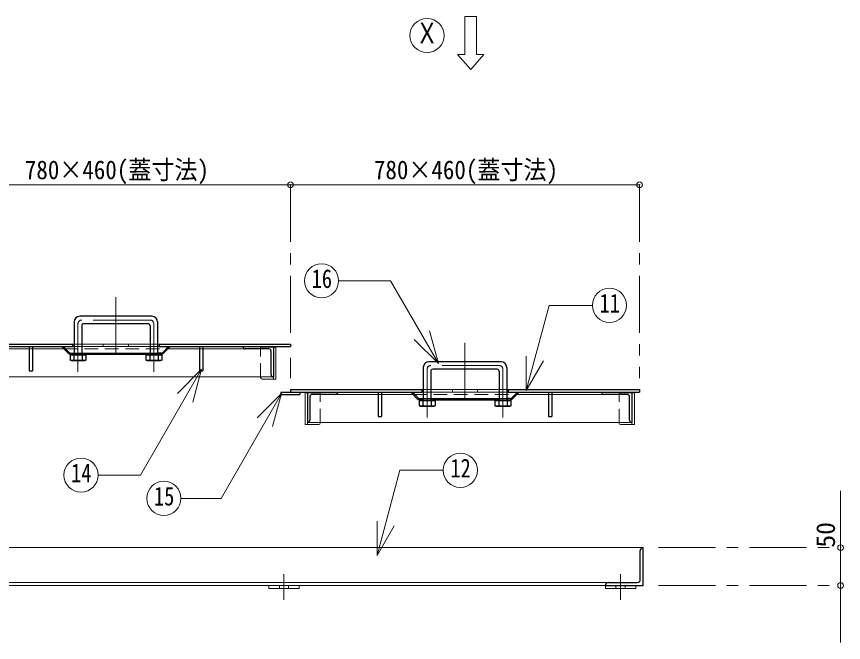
# Model space of a CAD drawing. Units: millimetres at full size, sheet at 1:15; details may follow other scales. Extents: x -3137 to 2938, y -2236 to 1979.
# Drawn here: x -1806 to -716, y -321 to 504 of the extents above; entities that cross this region are included whole.
import ezdxf
from ezdxf.enums import TextEntityAlignment as Align

# ---------------------------------------------------------------- set-up
doc = ezdxf.new("R2010")
doc.units = ezdxf.units.MM
doc.header["$LTSCALE"] = 15
doc.header["$PDMODE"] = 32
doc.header["$PDSIZE"] = 7.5
doc.linetypes.add('CHAIN1', pattern=[8, 5, -1, 1, -1])
doc.linetypes.add('DASHED1', pattern=[1.8, 1.2, -0.6])
doc.layers.add('0-0_ﾚｲﾔ1', color=4, linetype='Continuous', lineweight=9)
doc.styles.add('ＭＳ ゴシック', font='')
doc.styles.get('ＭＳ ゴシック').set_extended_font_data('MS Gothic')

msp = doc.modelspace()

# ---------------------------------------------------------------- linework, layer by layer
at = {"layer": '0-0_ﾚｲﾔ1', "color": 7, "lineweight": 18}
for p, q in [((-1199.86, 504.43), (-1214.86, 504.43)), ((-1214.86, 454.43), (-1214.86, 504.43)), ((-1199.86, 454.43), (-1199.86, 504.43)), ((-1207.36, 434.43), (-1224.86, 454.43)), ((-1214.86, 454.43), (-1224.86, 454.43)), ((-1207.36, 434.43), (-1189.86, 454.43)), ((-1189.86, 454.43), (-1199.86, 454.43)), ((-1381.36, 156.1), (-1313, 156.1)), ((-1249.96, 46.92), (-1313, 156.1)), ((-1249.96, 46.92), (-1261.61, 90.38)), ((-1249.96, 46.92), (-1281.78, 78.74)), ((-1731.86, 72.63), (-1729.86, 72.63)), ((-1731.86, 69.43), (-1729.86, 69.43)), ((-1719.86, 72.63), (-1691.44, 72.63)), ((-1719.86, 69.43), (-1691.44, 69.43)), ((-1691.44, 72.63), (-1691.44, 69.43)), ((-1658.28, 72.63), (-1629.86, 72.63)), ((-1658.28, 72.63), (-1658.28, 69.43)), ((-1658.28, 69.43), (-1629.86, 69.43)), ((-1619.86, 72.63), (-1617.86, 72.63)), ((-1619.86, 69.43), (-1617.86, 69.43)), ((-1464.16, 68.63), (-1467.36, 68.63)), ((-1464.16, 68.63), (-1464.16, 26.63)), ((-1730.86, 60.93), (-1729.86, 60.93)), ((-1730.86, 59.43), (-1729.86, 59.43)), ((-1718.86, 60.93), (-1719.86, 60.93)), ((-1718.86, 59.43), (-1719.86, 59.43)), ((-1630.86, 60.93), (-1629.86, 60.93)), ((-1630.86, 59.43), (-1629.86, 59.43)), ((-1618.86, 60.93), (-1619.86, 60.93)), ((-1618.86, 59.43), (-1619.86, 59.43)), ((-1134.11, 11.64), (-1134.11, 56.64)), ((-1134.11, 11.64), (-1111.61, 50.61)), ((-1561.93, 39.52), (-1642.48, -99.98)), ((-1561.93, 39.52), (-1593.75, 7.7)), ((-1561.93, 39.52), (-1573.58, -3.94)), ((-1467.36, 29.43), (-1467.36, 26.63)), ((-1467.36, 26.63), (-1464.16, 26.63)), ((-1271.86, 12.63), (-1269.86, 12.63)), ((-1259.86, 12.63), (-1231.44, 12.63)), ((-1231.44, 12.63), (-1231.44, 9.43)), ((-1198.28, 12.63), (-1169.86, 12.63)), ((-1198.28, 12.63), (-1198.28, 9.43)), ((-1159.86, 12.63), (-1157.86, 12.63)), ((-1456.68, 7.41), (-1536.37, -130.63)), ((-1456.68, 7.41), (-1488.5, -24.41)), ((-1456.68, 7.41), (-1468.33, -36.06)), ((-1425.56, 8.63), (-1425.56, -33.37)), ((-1425.56, 8.63), (-1422.36, 8.63)), ((-1271.86, 9.43), (-1269.86, 9.43)), ((-1270.86, 0.93), (-1269.86, 0.93)), ((-1259.86, 9.43), (-1231.44, 9.43)), ((-1258.86, 0.93), (-1259.86, 0.93)), ((-1198.28, 9.43), (-1169.86, 9.43)), ((-1170.86, 0.93), (-1169.86, 0.93)), ((-1159.86, 9.43), (-1157.86, 9.43)), ((-1158.86, 0.93), (-1159.86, 0.93)), ((-991.66, 8.63), (-994.86, 8.63)), ((-991.66, 8.63), (-991.66, -33.37)), ((-1270.86, -0.57), (-1269.86, -0.57)), ((-1258.86, -0.57), (-1259.86, -0.57)), ((-1170.86, -0.57), (-1169.86, -0.57)), ((-1158.86, -0.57), (-1159.86, -0.57)), ((-1422.36, -30.57), (-1422.36, -33.37)), ((-994.86, -30.57), (-994.86, -33.37)), ((-1422.36, -33.37), (-1425.56, -33.37)), ((-994.86, -33.37), (-991.66, -33.37)), ((-1698.31, -99.98), (-1642.48, -99.98)), ((-1589.18, -130.63), (-1536.37, -130.63)), ((-1330.68, -205.78), (-1330.68, -160.78)), ((-1330.68, -205.78), (-1308.18, -166.8)), ((-979.86, -195.57), (-2369.86, -195.57)), ((-2323.86, -241.57), (-1025.86, -241.57)), ((-2319.86, -245.57), (-1029.86, -245.57))]:
    msp.add_line(p, q, dxfattribs=at)
at = {"layer": '0-0_ﾚｲﾔ1'}
for p, q in [((-1904.86, 282.63), (-1444.86, 282.63)), ((-1444.86, 282.63), (-984.86, 282.63)), ((-1789.36, 66.43), (-1845.36, 66.43)), ((-1743.36, 66.43), (-1784.86, 66.43)), ((-1658.28, 72.63), (-1691.44, 72.63)), ((-1691.44, 69.43), (-1658.28, 69.43)), ((-1564.86, 66.43), (-1606.36, 66.43)), ((-1504.36, 66.43), (-1560.36, 66.43)), ((-1882.36, 29.43), (-1467.36, 29.43)), ((-1484.16, 28.63), (-1484.16, 29.43)), ((-1482.16, 26.63), (-1467.36, 26.63)), ((-1198.28, 12.63), (-1231.44, 12.63)), ((-1329.36, 6.43), (-1385.36, 6.43)), ((-1283.36, 6.43), (-1324.86, 6.43)), ((-1231.44, 9.43), (-1198.28, 9.43)), ((-1104.86, 6.43), (-1146.36, 6.43)), ((-1031.86, 6.43), (-1100.36, 6.43)), ((-1422.36, -30.57), (-994.86, -30.57)), ((-1405.56, -31.37), (-1405.56, -30.57)), ((-1011.66, -31.37), (-1011.66, -30.57)), ((-1407.56, -33.37), (-1422.36, -33.37)), ((-1009.66, -33.37), (-994.86, -33.37)), ((-719.86, -120.57), (-719.86, -320.57)), ((-1473.36, -249.57), (-1473.36, -245.57)), ((-1473.36, -249.57), (-1433.36, -249.57)), ((-1433.36, -249.57), (-1433.36, -245.57)), ((-1029.86, -249.57), (-1029.86, -245.57)), ((-1029.86, -249.57), (-989.86, -249.57)), ((-989.86, -249.57), (-989.86, -245.57))]:
    msp.add_line(p, q, dxfattribs=at)
at = {"layer": '0-0_ﾚｲﾔ1', "linetype": 'CHAIN1'}
for p, q in [((-1444.86, 282.63), (-1444.86, 87.63)), ((-984.86, 282.63), (-984.86, 27.63)), ((-1674.86, 134.43), (-1674.86, 54.43)), ((-1724.86, 99.43), (-1724.86, 35.93)), ((-1629.86, 104.43), (-1719.86, 104.43)), ((-1624.86, 99.43), (-1624.86, 35.93)), ((-1214.86, 74.43), (-1214.86, -5.57)), ((-1444.86, 54.43), (-1444.86, 27.63)), ((-1169.86, 44.43), (-1259.86, 44.43)), ((-1264.86, 39.43), (-1264.86, -24.07)), ((-1164.86, 39.43), (-1164.86, -24.07)), ((-959.86, -195.57), (-719.86, -195.57)), ((-1453.36, -264.57), (-1453.36, -230.57)), ((-1009.86, -264.57), (-1009.86, -230.57)), ((-959.86, -245.57), (-719.86, -245.57))]:
    msp.add_line(p, q, dxfattribs=at)
at = {"layer": '0-0_ﾚｲﾔ1', "color": 5, "lineweight": 25}
for p, q in [((-1627.36, 109.43), (-1722.36, 109.43)), ((-1729.86, 101.93), (-1729.86, 58.93)), ((-1632.36, 99.43), (-1717.36, 99.43)), ((-1619.86, 101.93), (-1619.86, 58.93)), ((-1719.86, 96.93), (-1719.86, 58.93)), ((-1629.86, 96.93), (-1629.86, 58.93)), ((-1917.36, 69.43), (-1731.86, 69.43)), ((-1904.86, 72.63), (-1731.86, 72.63)), ((-1784.86, 69.43), (-1784.86, 37.43)), ((-1737.24, 60.31), (-1746.36, 69.43)), ((-1736.62, 61.81), (-1744.24, 69.43)), ((-1731.86, 72.63), (-1731.86, 69.43)), ((-1617.86, 72.63), (-1444.86, 72.63)), ((-1617.86, 72.63), (-1617.86, 69.43)), ((-1617.86, 69.43), (-1444.86, 69.43)), ((-1613.1, 61.81), (-1605.48, 69.43)), ((-1612.48, 60.31), (-1603.36, 69.43)), ((-1564.86, 69.43), (-1564.86, 37.43)), ((-1560.36, 69.43), (-1560.36, 37.43)), ((-1473.36, 66.43), (-1504.36, 66.43)), ((-1467.36, 69.43), (-1467.36, 29.43)), ((-1444.86, 72.63), (-1444.86, 69.43)), ((-1735.36, 58.43), (-1733.86, 58.93)), ((-1735.36, 58.43), (-1714.36, 58.43)), ((-1735.36, 58.43), (-1735.36, 51.43)), ((-1735.12, 59.43), (-1730.86, 59.43)), ((-1734.49, 60.93), (-1730.86, 60.93)), ((-1733.86, 58.93), (-1715.86, 58.93)), ((-1730.86, 60.93), (-1730.86, 59.43)), ((-1730.36, 58.43), (-1730.36, 51.43)), ((-1719.36, 58.43), (-1719.36, 51.43)), ((-1718.86, 60.93), (-1718.86, 59.43)), ((-1718.86, 60.93), (-1630.86, 60.93)), ((-1718.86, 59.43), (-1630.86, 59.43)), ((-1635.36, 58.43), (-1633.86, 58.93)), ((-1635.36, 58.43), (-1614.36, 58.43)), ((-1633.86, 58.93), (-1615.86, 58.93)), ((-1630.86, 60.93), (-1630.86, 59.43)), ((-1630.36, 58.43), (-1630.36, 51.43)), ((-1624.86, 58.93), (-1619.36, 58.43)), ((-1619.36, 58.43), (-1615.86, 58.93)), ((-1618.86, 60.93), (-1618.86, 59.43)), ((-1615.22, 60.93), (-1618.86, 60.93)), ((-1618.86, 59.43), (-1614.6, 59.43)), ((-1470.36, 32.43), (-1470.36, 63.43)), ((-1735.36, 51.43), (-1714.36, 51.43)), ((-1735.36, 51.43), (-1733.86, 50.93)), ((-1733.86, 50.93), (-1730.36, 51.43)), ((-1733.86, 50.93), (-1715.86, 50.93)), ((-1730.36, 51.43), (-1724.86, 50.93)), ((-1724.86, 50.93), (-1719.36, 51.43)), ((-1719.36, 51.43), (-1715.86, 50.93)), ((-1635.36, 51.43), (-1614.36, 51.43)), ((-1633.86, 50.93), (-1615.86, 50.93)), ((-1614.36, 51.43), (-1615.86, 50.93)), ((-1167.36, 49.43), (-1262.36, 49.43)), ((-1564.86, 37.43), (-1560.36, 37.43)), ((-1269.86, 41.93), (-1269.86, -1.07)), ((-1259.86, 36.93), (-1259.86, -1.07)), ((-1172.36, 39.43), (-1257.36, 39.43)), ((-1169.86, 36.93), (-1169.86, -1.07)), ((-1159.86, 41.93), (-1159.86, -1.07)), ((-1444.86, 12.63), (-1271.86, 12.63)), ((-1444.86, 12.63), (-1444.86, 9.43)), ((-1271.86, 12.63), (-1271.86, 9.43)), ((-1157.86, 12.63), (-984.86, 12.63)), ((-1157.86, 12.63), (-1157.86, 9.43)), ((-984.86, 12.63), (-984.86, 9.43)), ((-1457.36, 9.43), (-1271.86, 9.43)), ((-1457.36, 9.43), (-1457.36, 6.23)), ((-1457.36, 6.23), (-1432.36, 6.23)), ((-1432.36, 9.43), (-1432.36, 6.23)), ((-1422.36, 9.43), (-1422.36, -30.57)), ((-1419.36, 3.43), (-1419.36, -27.57)), ((-1385.36, 6.43), (-1416.36, 6.43)), ((-1329.36, 9.43), (-1329.36, -22.57)), ((-1324.86, 9.43), (-1324.86, -22.57)), ((-1277.24, 0.31), (-1286.36, 9.43)), ((-1276.62, 1.81), (-1284.24, 9.43)), ((-1274.49, 0.93), (-1270.86, 0.93)), ((-1270.86, 0.93), (-1270.86, -0.57)), ((-1258.86, 0.93), (-1258.86, -0.57)), ((-1258.86, 0.93), (-1170.86, 0.93)), ((-1170.86, 0.93), (-1170.86, -0.57)), ((-1158.86, 0.93), (-1158.86, -0.57)), ((-1155.22, 0.93), (-1158.86, 0.93)), ((-1157.86, 9.43), (-984.86, 9.43)), ((-1153.1, 1.81), (-1145.48, 9.43)), ((-1152.48, 0.31), (-1143.36, 9.43)), ((-1104.86, 9.43), (-1104.86, -22.57)), ((-1100.36, 9.43), (-1100.36, -22.57)), ((-1000.86, 6.43), (-1031.86, 6.43)), ((-997.86, -27.57), (-997.86, 3.43)), ((-994.86, 9.43), (-994.86, -30.57)), ((-1275.36, -1.57), (-1273.86, -1.07)), ((-1275.36, -1.57), (-1254.36, -1.57)), ((-1275.36, -1.57), (-1275.36, -8.57)), ((-1275.36, -8.57), (-1254.36, -8.57)), ((-1275.36, -8.57), (-1273.86, -9.07)), ((-1275.12, -0.57), (-1270.86, -0.57)), ((-1273.86, -1.07), (-1255.86, -1.07)), ((-1273.86, -9.07), (-1270.36, -8.57)), ((-1273.86, -9.07), (-1255.86, -9.07)), ((-1270.36, -1.57), (-1270.36, -8.57)), ((-1270.36, -8.57), (-1264.86, -9.07)), ((-1264.86, -9.07), (-1259.36, -8.57)), ((-1259.36, -1.57), (-1259.36, -8.57)), ((-1259.36, -8.57), (-1255.86, -9.07)), ((-1258.86, -0.57), (-1170.86, -0.57)), ((-1175.36, -1.57), (-1173.86, -1.07)), ((-1175.36, -1.57), (-1154.36, -1.57)), ((-1175.36, -8.57), (-1154.36, -8.57)), ((-1173.86, -1.07), (-1155.86, -1.07)), ((-1173.86, -9.07), (-1155.86, -9.07)), ((-1170.36, -1.57), (-1170.36, -8.57)), ((-1164.86, -1.07), (-1159.36, -1.57)), ((-1159.36, -1.57), (-1155.86, -1.07)), ((-1158.86, -0.57), (-1154.6, -0.57)), ((-1154.36, -8.57), (-1155.86, -9.07)), ((-1329.36, -22.57), (-1324.86, -22.57)), ((-1104.86, -22.57), (-1100.36, -22.57)), ((-979.86, -245.57), (-979.86, -195.57)), ((-983.86, -237.57), (-983.86, -199.57)), ((-1029.86, -245.57), (-979.86, -245.57)), ((-1025.86, -241.57), (-987.86, -241.57))]:
    msp.add_line(p, q, dxfattribs=at)
at = {"layer": '0-0_ﾚｲﾔ1', "linetype": 'DASHED1'}
for p, q in [((-1789.36, 66.43), (-1784.86, 66.43)), ((-1743.36, 66.43), (-1606.36, 66.43)), ((-1729.86, 72.63), (-1719.86, 72.63)), ((-1729.86, 69.43), (-1719.86, 69.43)), ((-1619.86, 72.63), (-1629.86, 72.63)), ((-1619.86, 69.43), (-1629.86, 69.43)), ((-1564.86, 66.43), (-1560.36, 66.43)), ((-1484.16, 68.63), (-1467.36, 68.63)), ((-1484.16, 29.43), (-1484.16, 68.63)), ((-1729.86, 60.93), (-1719.86, 60.93)), ((-1729.86, 59.43), (-1719.86, 59.43)), ((-1619.86, 60.93), (-1629.86, 60.93)), ((-1619.86, 59.43), (-1629.86, 59.43)), ((-1269.86, 12.63), (-1259.86, 12.63)), ((-1159.86, 12.63), (-1169.86, 12.63)), ((-1422.36, 8.63), (-1405.56, 8.63)), ((-1405.56, -30.57), (-1405.56, 8.63)), ((-1329.36, 6.43), (-1324.86, 6.43)), ((-1283.36, 6.43), (-1146.36, 6.43)), ((-1269.86, 9.43), (-1259.86, 9.43)), ((-1269.86, 0.93), (-1259.86, 0.93)), ((-1159.86, 9.43), (-1169.86, 9.43)), ((-1159.86, 0.93), (-1169.86, 0.93)), ((-1104.86, 6.43), (-1100.36, 6.43)), ((-1011.66, -30.57), (-1011.66, 8.63)), ((-994.86, 8.63), (-1011.66, 8.63)), ((-1269.86, -0.57), (-1259.86, -0.57)), ((-1159.86, -0.57), (-1169.86, -0.57)), ((-1459.36, -249.57), (-1459.36, -245.57)), ((-1447.36, -249.57), (-1447.36, -245.57)), ((-1015.86, -249.57), (-1015.86, -245.57)), ((-1003.86, -249.57), (-1003.86, -245.57))]:
    msp.add_line(p, q, dxfattribs=at)
at = {"layer": '0-0_ﾚｲﾔ1', "color": 7, "lineweight": 18}
for points in [[(-1134.11, 11.64), (-1104.07, 123.77), (-1046.94, 123.77)], [(-1330.68, -205.78), (-1300.64, -93.65), (-1243.51, -93.65)]]:
    msp.add_lwpolyline(points, dxfattribs=at)
at = {"layer": '0-0_ﾚｲﾔ1', "color": 5, "lineweight": 25}
for points in [[(-1789.36, 69.43), (-1789.36, 37.43), (-1784.86, 37.43)], [(-1733.86, 58.93), (-1730.36, 58.43), (-1724.86, 58.93)], [(-1724.86, 58.93), (-1719.36, 58.43), (-1715.86, 58.93)], [(-1715.86, 58.93), (-1714.36, 58.43), (-1714.36, 51.43), (-1715.86, 50.93)], [(-1635.36, 58.43), (-1635.36, 51.43), (-1633.86, 50.93), (-1630.36, 51.43)], [(-1633.86, 58.93), (-1630.36, 58.43), (-1624.86, 58.93)], [(-1619.36, 58.43), (-1619.36, 51.43), (-1615.86, 50.93)], [(-1615.86, 58.93), (-1614.36, 58.43), (-1614.36, 51.43)], [(-1630.36, 51.43), (-1624.86, 50.93), (-1619.36, 51.43)], [(-1273.86, -1.07), (-1270.36, -1.57), (-1264.86, -1.07)], [(-1264.86, -1.07), (-1259.36, -1.57), (-1255.86, -1.07)], [(-1255.86, -1.07), (-1254.36, -1.57), (-1254.36, -8.57), (-1255.86, -9.07)], [(-1175.36, -1.57), (-1175.36, -8.57), (-1173.86, -9.07), (-1170.36, -8.57)], [(-1173.86, -1.07), (-1170.36, -1.57), (-1164.86, -1.07)], [(-1170.36, -8.57), (-1164.86, -9.07), (-1159.36, -8.57)], [(-1159.36, -1.57), (-1159.36, -8.57), (-1155.86, -9.07)], [(-1155.86, -1.07), (-1154.36, -1.57), (-1154.36, -8.57)]]:
    msp.add_lwpolyline(points, dxfattribs=at)
at = {"layer": '0-0_ﾚｲﾔ1', "color": 7, "lineweight": 18}
for centre in [(-1264.86, 479.43), (-1403.86, 156.1), (-1024.44, 123.77), (-1221.01, -93.65), (-1720.81, -99.98), (-1611.68, -130.63)]:
    msp.add_circle(centre, 22.5, dxfattribs=at)
at = {"layer": '0-0_ﾚｲﾔ1', "color": 5, "lineweight": 25}
for centre, radius, start, end in [((-1722.36, 101.93), 7.5, 90, 180), ((-1627.36, 101.93), 7.5, 0, 90), ((-1717.36, 96.93), 2.5, 90, 180), ((-1632.36, 96.93), 2.5, 0, 90), ((-1504.36, 69.43), 3, 180, 270), ((-1473.36, 63.43), 3, 0, 90), ((-1735.12, 62.43), 3, 225, 270), ((-1734.49, 63.93), 3, 225, 270), ((-1615.22, 63.93), 3, 270, 315), ((-1614.6, 62.43), 3, 270, 315), ((-1262.36, 41.93), 7.5, 90, 180), ((-1167.36, 41.93), 7.5, 0, 90), ((-1257.36, 36.93), 2.5, 90, 180), ((-1172.36, 36.93), 2.5, 0, 90), ((-1467.36, 32.43), 3, 180, 270), ((-1416.36, 3.43), 3, 90, 180), ((-1385.36, 9.43), 3, 270, 0), ((-1275.12, 2.43), 3, 225, 270), ((-1274.49, 3.93), 3, 225, 270), ((-1155.22, 3.93), 3, 270, 315), ((-1154.6, 2.43), 3, 270, 315), ((-1031.86, 9.43), 3, 180, 270), ((-1000.86, 3.43), 3, 0, 90), ((-1422.36, -27.57), 3, 270, 0), ((-994.86, -27.57), 3, 180, 270), ((-979.86, -199.57), 4, 90, 180), ((-987.86, -237.57), 4, 270, 0), ((-1025.86, -245.57), 4, 90, 180)]:
    msp.add_arc(centre, radius, start, end, dxfattribs=at)
at = {"layer": '0-0_ﾚｲﾔ1', "linetype": 'CHAIN1'}
for centre, start, end in [((-1719.86, 99.43), 90, 180), ((-1629.86, 99.43), 0, 90), ((-1259.86, 39.43), 90, 180), ((-1169.86, 39.43), 0, 90)]:
    msp.add_arc(centre, 5, start, end, dxfattribs=at)
at = {"layer": '0-0_ﾚｲﾔ1'}
for centre, start, end in [((-1482.16, 28.63), 180, 270), ((-1407.56, -31.37), 270, 0), ((-1009.66, -31.37), 180, 270)]:
    msp.add_arc(centre, 2, start, end, dxfattribs=at)
at = {"layer": '0-0_ﾚｲﾔ1', "color": 1}
for p in [(-1444.86, 282.63), (-984.86, 282.63), (-719.86, -195.57), (-719.86, -245.57)]:
    msp.add_point(p, dxfattribs=at)

# ---------------------------------------------------------------- texts
at = {"layer": '0-0_ﾚｲﾔ1', "color": 7, "style": 'ＭＳ ゴシック'}
for s, height, width, p in [('Ｘ', 27.49, 0.8, (-1279.86, 460.68)), ('780×460(蓋寸法)', 24.74, 0.9, (-1794.86, 282.63)), ('780×460(蓋寸法)', 24.74, 0.9, (-1334.86, 282.63)), ('16', 24.74, 0.8, (-1416.98, 139.22)), ('11', 24.74, 0.8, (-1037.57, 106.89)), ('14', 24.74, 0.8, (-1733.94, -116.86)), ('12', 24.74, 0.8, (-1234.14, -110.53)), ('15', 24.74, 0.8, (-1624.8, -147.5))]:
    msp.add_text(s, height=height, dxfattribs=dict(at, width=width)).set_placement(p, align=Align.BOTTOM_LEFT)
msp.add_text('50', height=24.74, rotation=90, dxfattribs=at).set_placement((-719.86, -195.57), align=Align.BOTTOM_LEFT)

doc.saveas('drawing.dxf')
